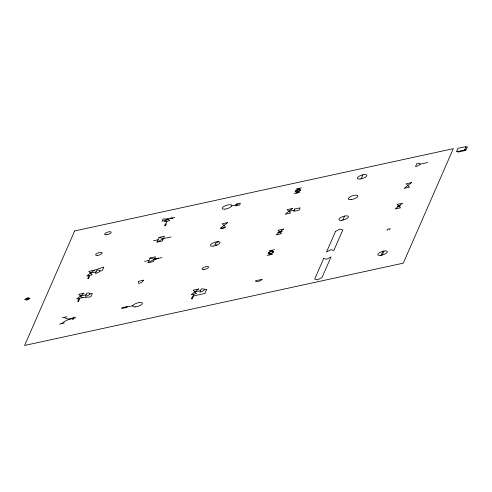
<?xml version="1.0" encoding="UTF-8"?>
<svg xmlns="http://www.w3.org/2000/svg" width="492" height="492" viewBox="0 0 492 492"><rect width="100%" height="100%" fill="white"/><g stroke="black" fill="none" stroke-linecap="round" stroke-linejoin="round"><path stroke-width="0.74" d="M78.044 301.596L78.117 300.022L79.47 299.726L78.044 301.596L79.483 298.293M88.05 278.693L88.123 277.125L89.476 276.83L88.05 278.693L89.489 275.397M164.986 225.889L165.06 224.321L166.413 224.026L164.986 225.889L167.009 221.252M191.868 298.792L191.942 297.223L193.294 296.928L191.868 298.792L193.897 294.154M26.414 299.456L26.709 298.779M28.136 299.081L28.431 298.404M72.213 319.56L73.216 317.272M73.185 319.351L74.187 317.063M147.994 262.771L150.078 257.999L155.484 256.824L153.399 261.596L147.994 262.771L154.445 259.21L158.627 258.042L158.375 258.614L154.445 259.21L150.078 257.999M156.997 242.162L159.082 237.396L164.494 236.215L162.409 240.988L156.997 242.162L163.455 238.602L171.044 236.953M221.517 228.06L221.166 228.86L223.977 228.251L224.327 227.445M237.937 203.971L237.661 204.611L231.763 205.896M297.408 191.751L298.281 189.746M342.789 220.096L344.535 216.086M361.208 178.793L362.961 174.783M386.976 230.434L387.481 229.29L390.181 228.706L389.682 229.85M398.588 206.671L399.092 205.527M381.097 255.274L382.831 251.295M382.278 255.016L384.018 251.037M458.273 151.401L457.978 152.09L465.075 150.546L465.377 149.857L456.459 151.745L457.96 148.313L466.072 146.548L464.417 150.38L466.041 150.023L467.4 146.911L465.776 147.262M94.2 270.231L86.789 275.987L92.195 274.813L88.788 271.406L94.2 270.231L103.843 267.101L102.342 270.532L99.894 271.067A4.004 1.353 -18.1 0 1 95.436 273.478L96.832 270.293A4.004 1.353 -18.1 0 1 99.894 271.067M168.012 218.965L164.31 221.837L169.715 220.662L168.012 218.965L163.104 218.995L162.102 221.283L168.012 218.965L174.777 217.495M398.01 206.745L395.131 208.977L400.543 207.802L399.221 206.48M399.67 205.459L402.548 203.221L397.136 204.395L398.458 205.718M218.503 241.683L215.582 243.134L214.893 244.721L217.021 245.071M296.141 189.045L301.547 187.87M419.996 164.205A4.004 1.353 -18.1 0 0 416.927 163.424L415.537 166.616A4.004 1.353 -18.1 0 0 419.996 164.205L427.677 162.532M294.136 193.627L299.548 192.452M153.596 240.748L158.043 239.776M288.835 211.357L294.247 210.182M90.491 273.109L96.131 271.885M144.587 261.35L149.033 260.385M154.445 259.21L162.034 257.562M269.118 250.871L274.524 249.69M80.485 296.006L86.125 294.782M89.888 293.964A4.004 1.353 -18.1 0 0 86.82 293.189L85.43 296.375A4.004 1.353 -18.1 0 0 89.888 293.964L92.336 293.429L90.835 296.861L82.189 297.709L76.777 298.884L84.187 293.127L78.781 294.302L82.189 297.709M267.113 255.446L272.525 254.272M62.318 317.734L62.761 317.641M63.204 317.543L63.819 317.408M64.212 317.322L64.913 317.174M65.399 317.063L65.836 316.971M66.279 316.873L67.09 316.7M73.683 318.207L75.885 317.727M121.868 307.734L127.274 306.559M194.893 291.867L200.539 290.637M204.303 289.819A4.004 1.353 -18.1 0 0 201.234 289.044L199.838 292.23A4.004 1.353 -18.1 0 0 204.303 289.819L206.745 289.29L204.918 293.472L193.067 296.043M124.396 307.549L132.834 305.716M121.518 308.539L126.924 307.365M59.526 324.037L64.384 322.98M159.082 237.396L163.455 238.602M171.64 217.778L172.815 218.3M170.767 217.968L171.942 218.491M64.704 317.217A10.203 3.456 -18.1 0 0 72.711 318.416A9.76 3.309 -18.1 0 0 61.955 323.508M25.184 299.111L24.889 299.788L29.661 298.749L29.957 298.072L25.184 299.111M27.109 298.072L26.211 300.12L27.736 299.788L28.634 297.74L27.109 298.072M74.643 230.963L24.6 345.452L403.274 263.159L453.317 148.67L74.643 230.963M236.283 204.125L235.527 205.865L239.635 204.973L240.391 203.233L236.283 204.125M281.984 231.234L281.731 231.806L277.802 232.402L281.984 231.234M294.745 209.032L293.742 211.326L299.154 210.152L300.157 207.858L294.745 209.032M323.687 258.485L314.677 279.093L317.678 279.85L322.032 277.494L331.042 256.885L326.682 259.247L323.687 258.485M335.501 231.461L326.491 252.07L330.852 249.715L333.847 250.471L342.856 229.862L339.855 229.106L335.501 231.461M143.695 280.194L141.339 282.783L138.633 283.367L138.283 281.375L143.695 280.194M227.624 222.587L220.213 228.337L225.625 227.163L222.218 223.762L227.624 222.587M298.847 188.461L295.138 191.333L296.842 193.036L300.55 190.158L298.847 188.461M292.543 208.479L285.132 214.235L290.538 213.054L287.131 209.653L292.543 208.479M198.602 288.988L191.191 294.745L196.597 293.564L193.19 290.163L198.602 288.988M283.533 229.088L276.123 234.838L281.535 233.663L278.121 230.262L283.533 229.088M271.824 250.28L268.115 253.159L269.819 254.862L273.527 251.984L271.824 250.28M411.552 182.612L404.141 188.368L409.553 187.194L406.146 183.793L411.552 182.612M262.045 279.345L255.576 280.754A3.444 1.168 -18.1 0 0 258.214 281.418A3.444 1.168 -18.1 0 0 262.045 279.345M97.557 255.366A3.444 1.168 -18.1 0 0 102.176 252.808A3.444 1.168 -18.1 0 0 96.973 253.435A3.444 1.168 -18.1 0 0 97.557 255.366M106.561 234.758A3.444 1.168 -18.1 0 0 111.18 232.206A3.444 1.168 -18.1 0 0 105.977 232.827A3.444 1.168 -18.1 0 0 106.561 234.758M135.595 306.879A5.031 1.704 -18.1 0 0 142.354 303.133A5.031 1.704 -18.1 0 0 134.74 304.05A5.031 1.704 -18.1 0 0 135.595 306.879M203.959 269.542A3.444 1.168 -18.1 0 0 208.577 266.984A3.444 1.168 -18.1 0 0 203.374 267.611A3.444 1.168 -18.1 0 0 203.959 269.542M213.27 246.117A5.031 1.704 -18.1 0 0 220.029 242.378A5.031 1.704 -18.1 0 0 212.415 243.288A5.031 1.704 -18.1 0 0 213.27 246.117M225.059 209.112A5.031 1.704 -18.1 0 0 231.818 205.373A5.031 1.704 -18.1 0 0 224.204 206.283A5.031 1.704 -18.1 0 0 225.059 209.112M269.813 253.688A2.571 0.873 -18.1 0 0 273.269 251.775A2.571 0.873 -18.1 0 0 269.376 252.242A2.571 0.873 -18.1 0 0 269.813 253.688M296.793 191.849A2.515 0.855 -18.1 0 0 300.243 189.998A2.515 0.855 -18.1 0 0 296.492 190.398A2.515 0.855 -18.1 0 0 296.793 191.849M341.694 220.281A5.031 1.704 -18.1 0 0 348.453 216.542A5.031 1.704 -18.1 0 0 340.839 217.452A5.031 1.704 -18.1 0 0 341.694 220.281M351.11 199.586A5.031 1.704 -18.1 0 0 357.862 195.847A5.031 1.704 -18.1 0 0 350.255 196.757A5.031 1.704 -18.1 0 0 351.11 199.586M360.113 178.977A5.031 1.704 -18.1 0 0 366.872 175.238A5.031 1.704 -18.1 0 0 359.265 176.148A5.031 1.704 -18.1 0 0 360.113 178.977M380.587 255.348A5.031 1.704 -18.1 0 0 387.345 251.603A5.031 1.704 -18.1 0 0 379.732 252.519A5.031 1.704 -18.1 0 0 380.587 255.348M398.28 206.726A1.439 0.486 -18.1 0 0 400.205 205.656A1.439 0.486 -18.1 0 0 398.034 205.92A1.439 0.486 -18.1 0 0 398.28 206.726"/></g></svg>
